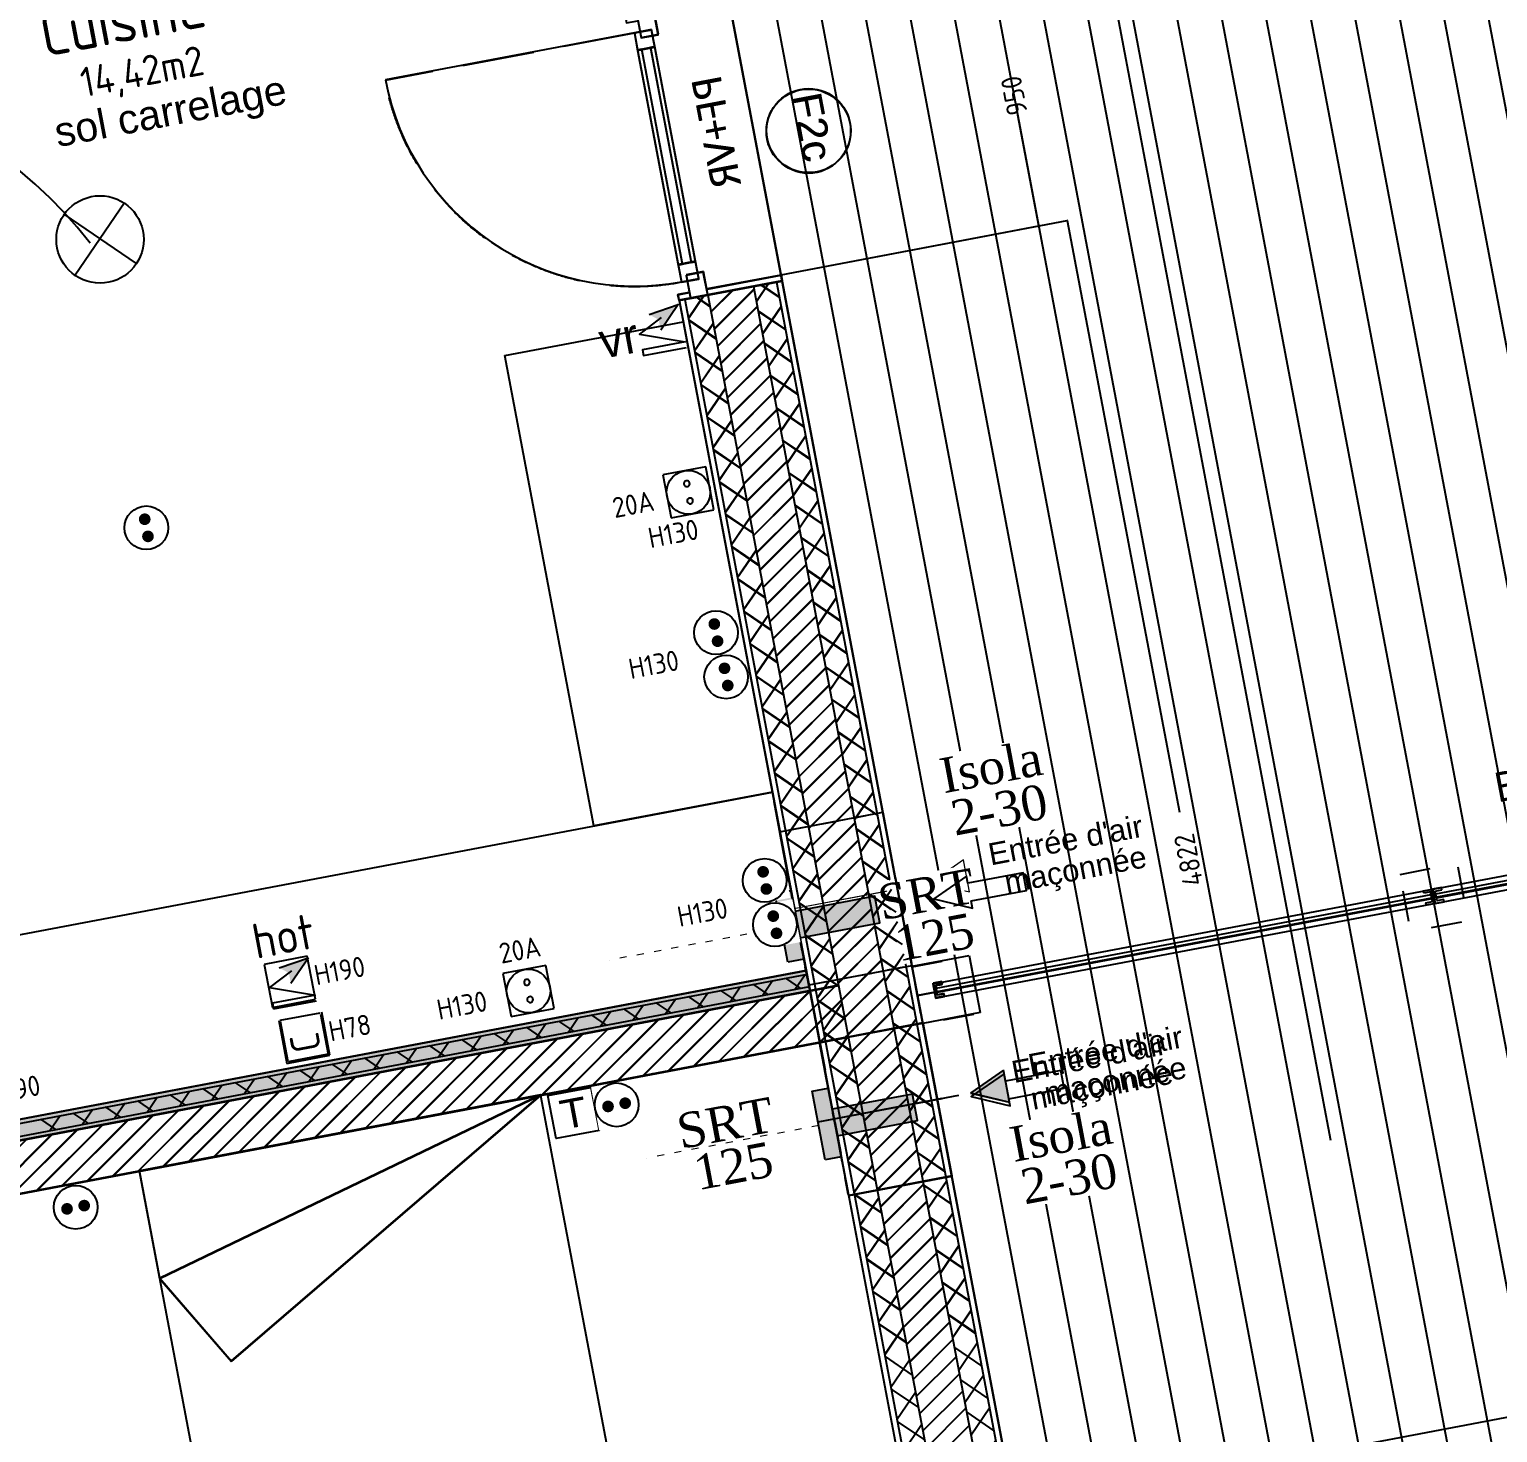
# Model space of a CAD drawing. Header units: centimetres. Extents: x 209280 to 319866, y -365283 to -277503.
# Drawn here: x 250196 to 255235, y -330531 to -325713 of the extents above; entities that cross this region are included whole.
import ezdxf

# ---------------------------------------------------------------- set-up
doc = ezdxf.new("R2010")
doc.units = ezdxf.units.CM
for name, pattern in [('ACAD_ISO03W100', [30, 12, -18]), ('prelem_vmc', [0.222222, 0.111111, -0.111111]), ('prlm_eu-4', [1.574803, 0.984252, -0.19685, 0.19685, -0.19685]), ('Style de ligne -1', [0.41664, 0.20828, -0.20836]), ('Style de ligne -2', [0.694425, 0.48607, -0.208355])]:
    doc.linetypes.add(name, pattern=pattern)
doc.layers.get('0').update_dxf_attribs({"color": 252})
for name, color, linetype, lineweight in [('0-PROJET-BOIS', 7, 'Continuous', 5), ('0-PROJET-CLOISONS', 7, 'Continuous', 5), ('0-PROJET-DESSINS CRÉES', 7, 'Continuous', 9), ("0-PROJET-ENTREE D'AIR", 7, 'Continuous', 18), ('0-PROJET-MENUISERIES EXT', 7, 'Continuous', 5), ('0-PROJET-MUR BETON', 7, 'Continuous', 35), ('0-PROJET-TEXTE', 7, 'Continuous', 5), ('Aucune', 7, 'Continuous', 5), ('prlm-ELEC-CFA', 1, 'Continuous', 25), ('prlm-ELEC-CFO', 1, 'Continuous', 25)]:
    doc.layers.add(name, color=color, linetype=linetype, lineweight=lineweight)
for name, color, linetype in [('3-BAT C-Niveau 1', 252, 'Continuous'), ('prlm-MOD-PB', 123, 'Continuous'), ('prlm-VMC', 93, 'Continuous')]:
    doc.layers.add(name, color=color, linetype=linetype)
doc.layers.add('prlm-ZEROPLOT', color=254, linetype='Continuous', plot=False)
doc.styles.add('Helvetica', font='arial.ttf')
doc.styles.add('Lucida Grande', font='')
doc.styles.add('prlm-elec-cfo', font='comic.ttf', dxfattribs={"height": 12})
doc.styles.add('prlm-vmc', font='pala.ttf', dxfattribs={"height": 14})
doc.styles.get("Standard").update_dxf_attribs({"font": 'isocp.shx', "height": 100})
doc.styles.get('Lucida Grande').set_extended_font_data('Lucida Grande')
pattern_1 = [(325.723595, (88960.93, 134700.79), (45.054865, 66.106423), []), (55.723595, (88960.93, 134700.79), (66.106423, -45.054865), [])]
pattern_2 = [(45, (89146.82, 134700.79), (-31.2347524, 39.0434405), [])]

# ---------------------------------------------------------------- blocks, each defined once
blk = doc.blocks.new('Groupe-36-1')
at = {"linetype": 'Continuous'}
for p, q in [((16524.83, -45592.96), (16803.7, -47065.5)), ((16539.57, -45590.17), (16818.43, -47062.71)), ((16495.35, -45598.54), (16774.22, -47071.08)), ((16510.09, -45595.75), (16788.96, -47068.29)), ((16480.62, -45601.33), (16759.48, -47073.87)), ((16451.14, -45606.92), (16730.01, -47079.45)), ((16465.88, -45604.13), (16744.74, -47076.66)), ((16421.66, -45612.5), (16700.53, -47085.03)), ((16436.4, -45609.71), (16715.27, -47082.24)), ((16392.19, -45618.08), (16671.05, -47090.62)), ((16406.93, -45615.29), (16685.79, -47087.83)), ((16362.71, -45623.66), (16641.58, -47096.2)), ((16377.45, -45620.87), (16656.32, -47093.41)), ((16333.24, -45629.25), (16612.1, -47101.78)), ((16347.97, -45626.45), (16626.84, -47098.99)), ((16318.5, -45632.04), (16597.36, -47104.57)), ((16303.76, -45634.83), (16582.63, -47107.36))]:
    blk.add_line(p, q, dxfattribs=at)
blk = doc.blocks.new('PORTE FENETRE TYPE 3bis')
at = {"linetype": 'Style de ligne -2', "ltscale": 50.8}
blk.add_line((4, 16), (4, 103), dxfattribs=at)
at = {"linetype": 'Continuous', "lineweight": 25, "flags": 128}
for points in [[(-2, 18), (0, 18), (0, 14)], [(97, 18), (95, 18), (95, 14)], [(0, 7.7), (0, -18), (-2, -18)], [(95, 7.7), (95, -18), (97, -18)]]:
    blk.add_lwpolyline(points, dxfattribs=at)
at = {"linetype": 'Continuous', "flags": 128}
for points in [[(4, 16), (10, 16), (10, 10), (4, 10)], [(10, 16), (85, 16), (85, 14.5), (10, 14.5)], [(85, 16), (91, 16), (91, 10), (85, 10)], [(-2, 14), (6, 14), (6, 8), (-2, 8)], [(10, 11.5), (85, 11.5), (85, 10), (10, 10)], [(89, 14), (97, 14), (97, 8), (89, 8)]]:
    blk.add_lwpolyline(points, close=True, dxfattribs=at)
at = {"linetype": 'Style de ligne -2', "ltscale": 50.8}
blk.add_arc((4, 16), 87, 360, 90, dxfattribs=at)
at = {"insert": (23.21, -0.18), "char_height": 10.161, "attachment_point": 1, "line_spacing_factor": 0.978845, "style": 'Lucida Grande'}
blk.add_mtext('PF+VR ', dxfattribs=at)
blk = doc.blocks.new('Groupe-269-1')
at = {"linetype": 'Continuous', "flags": 128}
for points in [[(16433.64, -46369.02), (16921.26, -46276.67), (16922.19, -46281.59), (16434.57, -46373.93)], [(16606.17, -46338.13), (16765.57, -46307.94), (16765.85, -46309.41), (16606.45, -46339.6)], [(16434.75, -46370.59), (16604.6, -46338.42), (16604.88, -46339.9), (16435.03, -46372.07)], [(16602.17, -46337.92), (16602.02, -46337.13), (16605.06, -46336.56), (16605.99, -46341.47), (16602.95, -46342.05), (16602.8, -46341.26), (16605.06, -46340.83), (16604.43, -46337.49)], [(16608.26, -46336.77), (16608.11, -46335.98), (16605.06, -46336.56), (16605.99, -46341.47), (16609.04, -46340.89), (16608.89, -46340.11), (16606.63, -46340.53), (16606, -46337.19)], [(16436.83, -46369.23), (16436.68, -46368.44), (16433.64, -46369.02), (16434.57, -46373.93), (16437.61, -46373.36), (16437.46, -46372.57), (16435.2, -46373), (16434.57, -46369.66)]]:
    blk.add_lwpolyline(points, close=True, dxfattribs=at)
at = {"linetype": 'Style de ligne -1', "ltscale": 50.8, "flags": 128}
for points in [[(16593.92, -46331.47), (16613.57, -46327.75), (16617.29, -46347.4), (16597.64, -46351.12)], [(16426.43, -46363.19), (16446.08, -46359.47), (16449.8, -46379.12), (16430.15, -46382.84)]]:
    blk.add_lwpolyline(points, close=True, dxfattribs=at)
at = {"insert": (16676.74, -46287.11), "char_height": 10.1607, "attachment_point": 2, "rotation": 10.7236, "line_spacing_factor": 0.978845, "style": 'Lucida Grande'}
blk.add_mtext('Brise Vue ht 1,60 \\Psur plots béton', dxfattribs=at)
blk = doc.blocks.new('Groupe-286-1')
at = {"linetype": 'Continuous'}
blk.add_circle((16390.92, -46076.32), 14.45, dxfattribs=at)
at = {"insert": (16395.03, -46062.5), "char_height": 10.087, "attachment_point": 1, "rotation": 280.7236, "line_spacing_factor": 0.834288, "style": 'Helvetica'}
blk.add_mtext('F2c', dxfattribs=at)
blk = doc.blocks.new('MTC 125-H3')
at = {"linetype": 'prlm_eu-4', "lineweight": 18, "ltscale": 50.8}
for q in [(0, 25.57), (0, 19.68)]:
    blk.add_line((0, -23.6), q, dxfattribs=at)
at = {"linetype": 'Continuous', "lineweight": 18, "flags": 128}
blk.add_lwpolyline([(3.09, 42.18), (-3.09, 42.18), (-5.59, 42.18), (0, 29.68), (5.59, 42.18)], close=True, dxfattribs=at)
at = {"linetype": 'Continuous', "flags": 128}
blk.add_lwpolyline([(-26.8, 18.02), (26.8, 18.02), (26.8, -18), (-26.8, -18)], close=True, dxfattribs=at)
at = {"linetype": 'prelem_vmc', "ltscale": 50.8, "flags": 128}
blk.add_lwpolyline([(-26.8, 18.02), (26.8, 18.02), (26.8, -18), (-26.8, -18)], close=True, dxfattribs=at)
at = {"insert": (-9.53, 77.85), "char_height": 7.5654, "attachment_point": 2, "rotation": 90, "line_spacing_factor": 0.834288, "style": 'Helvetica'}
blk.add_mtext("Entrée d'air\\P maçonnée", dxfattribs=at)
blk = doc.blocks.new('xi.EA-Ma')
at = {"layer": 'prlm-MOD-PB'}
blk.add_hatch(color=0, dxfattribs=at).paths.add_polyline_path([(-4.65, 0), (-4.65, -28), (4.65, -28), (4.65, 0)])
at = {"layer": 'prlm-VMC', "linetype": 'ByBlock'}
blk.add_hatch(color=0, dxfattribs=at).paths.add_polyline_path([(-12, 5.6), (12, 5.6), (12, 0), (-12, 0)])
at = {"layer": 'prlm-MOD-PB', "color": 0, "linetype": 'ByBlock', "lineweight": -2, "flags": 128}
blk.add_lwpolyline([(-4.65, 0), (-4.65, -28), (4.65, -28), (4.65, 0)], close=True, dxfattribs=at)
at = {"layer": 'prlm-VMC', "color": 0, "linetype": 'ByBlock', "flags": 128}
for points in [[(-12, 5.6), (12, 5.6), (12, 0), (-12, 0)], [(-3.09, -60.19), (-3.09, -79.51), (3.09, -79.51), (3.09, -60.19), (5.59, -60.19), (0, -47.69), (-5.59, -60.19)]]:
    blk.add_lwpolyline(points, close=True, dxfattribs=at)
at = {"layer": 'prlm-ZEROPLOT', "color": 250, "linetype": 'ACAD_ISO03W100', "lineweight": 0, "ltscale": 0.2}
blk.add_lwpolyline([(0, 5.6), (0, 65.6)], dxfattribs=at)
blk = doc.blocks.new('xi.TEL')
at = {"layer": 'prlm-ELEC-CFA', "color": 0, "linetype": 'ByBlock', "lineweight": -2, "flags": 128}
blk.add_lwpolyline([(-7.5, 7.5), (7.5, 7.5), (7.5, -7.5), (-7.5, -7.5)], close=True, dxfattribs=at)
at = {"layer": 'prlm-ELEC-CFA', "color": 0, "linetype": 'ByBlock', "insert": (0, 0), "char_height": 10, "width": 11.36, "attachment_point": 5}
blk.add_mtext('{\\fVerdana|b0|i0|c0|p34;T}', dxfattribs=at)
blk = doc.blocks.new('xi.PC')
at = {"color": 0, "lineweight": 5}
blk.add_wipeout([(-7.5, -7.5), (7.5, -7.5), (7.5, 7.5), (-7.5, 7.5)], dxfattribs=at).dxf.layer = 'prlm-ELEC-CFO'
at = {"layer": 'prlm-ELEC-CFO', "color": 0, "linetype": 'ByBlock', "lineweight": 5, "const_width": 2}
for points in [[(-4, 0, 1), (-2, 0, 1)], [(2, 0, 1), (4, 0, 1)]]:
    blk.add_lwpolyline(points, format="xyb", close=True, dxfattribs=at)
at = {"layer": 'prlm-ELEC-CFO', "color": 0, "linetype": 'ByBlock', "lineweight": -2}
blk.add_circle((0, 0), 7.5, dxfattribs=at)
blk = doc.blocks.new('xi.VR')
at = {"layer": 'prlm-ELEC-CFO', "lineweight": 5}
blk.add_hatch(color=0, dxfattribs=at).paths.add_polyline_path([(-3, 6), (-0.1, 3.7), (0, 0), (7.5, 7.5)])
at = {"layer": 'prlm-ELEC-CFO', "color": 0}
for points in [[(-3, 6), (7.5, 7.5), (0, 0)], [(0.95, 4.23), (-7.5, 0), (7.5, -5.5), (-7.5, -5.5), (-7.5, -7.5), (7.5, -7.5)]]:
    blk.add_lwpolyline(points, dxfattribs=at)
blk = doc.blocks.new('Groupe-156-1')
at = {"linetype": 'Continuous'}
for p, q in [((16298.88, -46407.37), (16161.32, -46433.42)), ((16298.88, -46407.37), (16168.29, -46470.28)), ((16298.88, -46407.37), (16192.78, -46498.71)), ((16168.29, -46470.28), (16161.32, -46433.35)), ((16168.29, -46470.28), (16192.83, -46498.76))]:
    blk.add_line(p, q, dxfattribs=at)
at = {"linetype": 'Continuous', "flags": 128}
blk.add_lwpolyline([(16334.23, -46594.05), (16196.68, -46620.1), (16161.32, -46433.42), (16298.88, -46407.37)], close=True, dxfattribs=at)
blk = doc.blocks.new('xi.PCHT')
at = {"color": 0, "lineweight": 5}
blk.add_wipeout([(-7.5, -7.5), (7.5, -7.5), (7.5, 7.5), (-7.5, 7.5)], dxfattribs=at).dxf.layer = 'prlm-ELEC-CFO'
at = {"layer": 'prlm-ELEC-CFO', "color": 0, "linetype": 'ByBlock', "lineweight": 5, "const_width": 2}
for points in [[(-4, 0, 1), (-2, 0, 1)], [(2, 0, 1), (4, 0, 1)]]:
    blk.add_lwpolyline(points, format="xyb", close=True, dxfattribs=at)
at = {"layer": 'prlm-ELEC-CFO', "color": 0, "linetype": 'ByBlock', "lineweight": -2}
blk.add_circle((0, 0), 7.5, dxfattribs=at)

msp = doc.modelspace()

# ---------------------------------------------------------------- hatches: boundary and pattern name
at = {"layer": '3-BAT C-Niveau 1', "linetype": 'Continuous'}
h = msp.add_hatch(dxfattribs=at)
h.set_pattern_fill('02_ISOLANT', color=256, scale=10, angle=-79.276405, style=0, pattern_type=2)
h.set_pattern_definition(pattern_1)
h.paths.add_polyline_path([(252759.731, -326580.638), (252681.128, -326595.524), (253570.896, -331293.879), (253649.499, -331278.994)])
h = msp.add_hatch(dxfattribs=at)
h.set_pattern_fill('02_ISOLANT', color=256, scale=10, angle=-79.276405, style=0, pattern_type=2)
h.set_pattern_definition(pattern_1)
h.paths.add_polyline_path([(252523.922, -326625.295), (252445.319, -326640.181), (253335.087, -331338.536), (253413.69, -331323.651)])
h = msp.add_hatch(dxfattribs=at)
h.set_pattern_fill('MURS MACONNERIE-2', color=256, scale=10, style=0, pattern_type=2)
h.set_pattern_definition(pattern_2)
h.paths.add_polyline_path([(252681.128, -326595.524), (252523.922, -326625.295), (253413.69, -331323.651), (253570.896, -331293.879)])
h = msp.add_hatch(dxfattribs=at)
h.set_pattern_fill('MURS MACONNERIE-2', color=256, scale=10, style=0, pattern_type=2)
h.set_pattern_definition(pattern_2)
h.paths.add_polyline_path([(246242.251, -330270.581), (246275.744, -330447.438), (253008.28, -329172.44), (252974.787, -328995.584)])
at = {"layer": 'prlm-ELEC-CFO', "lineweight": 25}
msp.add_hatch(color=256, dxfattribs=at).paths.add_polyline_path([(251053.2, -328934.693), (251085.95, -328951.913), (251093.84, -328988.063), (251153.575, -328900.417)])

# ---------------------------------------------------------------- linework, layer by layer
at = {"lineweight": 25}
for p, q in [((253758.285, -326369.258), (253758.294, -326369.307)), ((253660.178, -326387.837), (253660.169, -326387.788)), ((253100.302, -328268.306), (253100.253, -328268.316)), ((253102.876, -328281.894), (253102.925, -328281.884)), ((252746.589, -328335.292), (252746.638, -328335.283)), ((252749.163, -328348.879), (252749.113, -328348.889)), ((252336.001, -329297.835), (252336.01, -329297.884)), ((253318.323, -329419.546), (253318.274, -329419.556)), ((252964.61, -329486.532), (252964.659, -329486.523)), ((252980.616, -329571.051), (252980.567, -329571.06))]:
    msp.add_line(p, q, dxfattribs=at)
for centre in [(253758.285, -326369.258), (253660.178, -326387.837), (253100.302, -328268.306), (253102.876, -328281.894), (252746.589, -328335.292), (252749.163, -328348.879), (252336.001, -329297.835), (253318.323, -329419.546), (252964.61, -329486.532), (252980.616, -329571.051)]:
    msp.add_circle(centre, 0.025, dxfattribs=at)
at = {"layer": '0-PROJET-CLOISONS', "lineweight": 25}
for p, q in [((252600.708, -329051.275), (252635.752, -328999.856)), ((252732.062, -329026.399), (252680.643, -328991.355)), ((252711.869, -329030.223), (252746.914, -328978.805)), ((252843.223, -329005.348), (252791.805, -328970.303)), ((252823.031, -329009.172), (252858.075, -328957.753)), ((252398.578, -329089.554), (252347.159, -329054.51)), ((252378.385, -329093.378), (252413.43, -329041.959)), ((252509.739, -329068.502), (252458.321, -329033.458)), ((252489.547, -329072.327), (252524.591, -329020.908)), ((252620.901, -329047.451), (252569.482, -329012.406)), ((252044.902, -329156.533), (252079.946, -329105.114)), ((252176.256, -329131.657), (252124.837, -329096.613)), ((252156.063, -329135.481), (252191.107, -329084.062)), ((252287.417, -329110.606), (252235.998, -329075.561)), ((252267.224, -329114.43), (252302.269, -329063.011)), ((251822.579, -329198.636), (251857.623, -329147.217)), ((251953.933, -329173.76), (251902.514, -329138.716)), ((251933.74, -329177.584), (251968.785, -329126.166)), ((252065.094, -329152.709), (252013.676, -329117.664)), ((251620.449, -329236.915), (251569.03, -329201.871)), ((251600.256, -329240.739), (251635.301, -329189.32)), ((251731.61, -329215.863), (251680.192, -329180.819)), ((251711.418, -329219.688), (251746.462, -329168.269)), ((251842.772, -329194.812), (251791.353, -329159.767)), ((251266.773, -329303.894), (251301.817, -329252.475)), ((251398.127, -329279.018), (251346.708, -329243.974)), ((251377.934, -329282.842), (251412.978, -329231.423)), ((251509.288, -329257.967), (251457.869, -329222.922)), ((251489.095, -329261.791), (251524.14, -329210.372)), ((251044.45, -329345.997), (251079.494, -329294.578)), ((251175.804, -329321.121), (251124.385, -329286.077)), ((251155.611, -329324.945), (251190.656, -329273.527)), ((251286.965, -329300.07), (251235.547, -329265.025)), ((250842.32, -329384.276), (250790.901, -329349.232)), ((250822.127, -329388.1), (250857.172, -329336.681)), ((250953.481, -329363.224), (250902.063, -329328.18)), ((250933.289, -329367.049), (250968.333, -329315.63)), ((251064.643, -329342.173), (251013.224, -329307.128)), ((250488.644, -329451.255), (250523.688, -329399.836)), ((250619.998, -329426.379), (250568.579, -329391.335)), ((250599.805, -329430.203), (250634.849, -329378.784)), ((250731.159, -329405.328), (250679.74, -329370.283)), ((250710.966, -329409.152), (250746.011, -329357.733)), ((250286.514, -329489.534), (250235.095, -329454.489)), ((250266.321, -329493.358), (250301.365, -329441.939)), ((250397.675, -329468.482), (250346.256, -329433.438)), ((250377.482, -329472.306), (250412.527, -329420.888)), ((250508.836, -329447.431), (250457.418, -329412.386))]:
    msp.add_line(p, q, dxfattribs=at)
at = {"layer": '0-PROJET-DESSINS CRÉES', "lineweight": 25}
for p, q in [((252523.384, -326603.121), (252775.896, -326555.301)), ((252775.896, -326555.301), (252779.617, -326574.952)), ((252422.183, -326622.287), (252461.484, -326614.844)), ((252425.904, -326641.937), (252422.183, -326622.287)), ((252440.098, -326716.887), (252745.907, -328331.691)), ((248988.928, -329043.182), (252745.907, -328331.691)), ((252745.907, -328331.691), (252133.787, -328447.613)), ((252745.907, -328331.691), (252861.83, -328943.811)), ((253327.996, -328981.683), (253297.538, -328987.451)), ((253297.538, -328987.451), (253306.841, -329036.578)), ((253306.841, -329036.578), (253297.538, -328987.451)), ((253306.887, -328993.823), (253329.485, -328989.543)), ((253313.213, -329027.229), (253306.887, -328993.823)), ((253311.445, -329017.895), (253308.654, -329003.157)), ((253329.485, -328989.543), (253327.996, -328981.683)), ((253306.841, -329036.578), (253337.3, -329030.81)), ((253335.811, -329022.949), (253313.213, -329027.229)), ((253337.3, -329030.81), (253335.811, -329022.949)), ((253459.171, -329088.427), (253262.663, -329125.641))]:
    msp.add_line(p, q, dxfattribs=at)
at = {"layer": "0-PROJET-ENTREE D'AIR", "lineweight": 25}
for p, q in [((252908.348, -329189.445), (253262.292, -329122.416)), ((252908.348, -329189.445), (253262.292, -329122.416)), ((253262.292, -329122.416), (253362.026, -329649.055)), ((253262.292, -329122.416), (253362.026, -329649.055)), ((253008.082, -329716.084), (252908.348, -329189.445)), ((253008.082, -329716.084), (252908.348, -329189.445)), ((253539.099, -329285.898), (253426.657, -329364.052)), ((253543.751, -329310.462), (253539.099, -329285.898)), ((253555.237, -329371.116), (253543.751, -329310.462)), ((252903.196, -329463.184), (253386.272, -329371.7)), ((252903.196, -329463.184), (253328.403, -329382.659)), ((253362.026, -329649.055), (253008.082, -329716.084)), ((253362.026, -329649.055), (253008.082, -329716.084))]:
    msp.add_line(p, q, dxfattribs=at)
at = {"layer": '0-PROJET-MENUISERIES EXT', "lineweight": 25}
for p, q in [((252280.995, -325661.784), (252295.881, -325740.387)), ((252354.833, -325729.222), (252339.947, -325650.619)), ((252272.509, -325724.457), (251417.702, -325886.339)), ((252331.461, -325713.293), (252272.509, -325724.457)), ((252272.509, -325724.457), (252283.673, -325783.409)), ((252295.881, -325740.387), (252354.833, -325729.222)), ((252342.625, -325772.245), (252331.461, -325713.293)), ((252283.673, -325783.409), (252342.625, -325772.245)), ((252342.625, -325772.245), (252327.887, -325775.036)), ((252327.887, -325775.036), (252467.44, -326511.938)), ((252482.179, -326509.147), (252342.625, -325772.245)), ((252298.411, -325780.618), (252283.673, -325783.409)), ((252283.673, -325783.409), (252423.226, -326520.312)), ((252437.964, -326517.521), (252298.411, -325780.618)), ((252482.179, -326509.147), (252423.226, -326520.312)), ((252423.226, -326520.312), (252437.964, -326517.521)), ((252423.226, -326520.312), (252434.391, -326579.264)), ((252467.44, -326511.938), (252482.179, -326509.147)), ((252493.343, -326568.1), (252482.179, -326509.147)), ((252434.391, -326579.264), (252493.343, -326568.1)), ((252509.272, -326544.727), (252450.32, -326555.892)), ((252450.32, -326555.892), (252465.206, -326634.495)), ((252524.158, -326623.33), (252509.272, -326544.727)), ((252465.206, -326634.495), (252524.158, -326623.33))]:
    msp.add_line(p, q, dxfattribs=at)
msp.add_arc((252272.509, -325724.457), 870, 190.723601, 280.723601, dxfattribs=at)
at = {"layer": '0-PROJET-MUR BETON', "lineweight": 25}
for p, q in [((252425.904, -326641.937), (252779.617, -326574.952)), ((252691.232, -326645.669), (252733.474, -326583.69)), ((252457.977, -326703.812), (252511.151, -326625.793)), ((252484.362, -326630.867), (252531.694, -326663.126)), ((252535.295, -326682.138), (252610.443, -326606.99)), ((252546.485, -326741.226), (252683.4, -326604.311)), ((252706.684, -326588.764), (252770.057, -326631.955)), ((252425.904, -326641.937), (252751.864, -328363.145)), ((252557.675, -326800.314), (252694.59, -326663.399)), ((252697.62, -326679.399), (252791.109, -326743.117)), ((252712.284, -326756.83), (252776.001, -326663.342)), ((252459.257, -326710.57), (252552.746, -326774.288)), ((252479.029, -326814.974), (252542.746, -326721.485)), ((252568.865, -326859.402), (252705.78, -326722.487)), ((252580.055, -326918.491), (252716.97, -326781.575)), ((252733.335, -326867.992), (252797.053, -326774.503)), ((252480.309, -326821.732), (252573.797, -326885.449)), ((252500.081, -326926.135), (252563.798, -326832.646)), ((252718.672, -326790.561), (252812.16, -326854.278)), ((252591.245, -326977.579), (252728.16, -326840.664)), ((252754.387, -326979.153), (252818.104, -326885.664)), ((252501.36, -326932.893), (252594.849, -326996.61)), ((252602.435, -327036.667), (252739.35, -326899.752)), ((252739.723, -326901.722), (252833.212, -326965.439)), ((252521.132, -327037.296), (252584.849, -326943.808)), ((252613.625, -327095.755), (252750.54, -326958.84)), ((252624.815, -327154.843), (252761.73, -327017.928)), ((252760.775, -327012.883), (252854.263, -327076.6)), ((252775.438, -327090.314), (252839.156, -326996.826)), ((252522.412, -327044.054), (252615.901, -327107.771)), ((252542.184, -327148.457), (252605.901, -327054.969)), ((252636.005, -327213.931), (252772.92, -327077.016)), ((252647.195, -327273.02), (252784.11, -327136.104)), ((252781.826, -327124.045), (252875.315, -327187.762)), ((252796.49, -327201.475), (252860.207, -327107.987)), ((252543.464, -327155.216), (252636.952, -327218.933)), ((252563.235, -327259.619), (252626.953, -327166.13)), ((252658.385, -327332.108), (252795.3, -327195.193)), ((252802.878, -327235.206), (252896.366, -327298.923)), ((252817.542, -327312.637), (252881.259, -327219.148)), ((252564.515, -327266.377), (252658.004, -327330.094)), ((252584.287, -327370.78), (252648.004, -327277.291)), ((252669.575, -327391.196), (252806.49, -327254.281)), ((252680.765, -327450.284), (252817.68, -327313.369)), ((252838.593, -327423.798), (252902.31, -327330.309)), ((252585.567, -327377.538), (252679.055, -327441.255)), ((252605.338, -327481.941), (252669.056, -327388.453)), ((252691.955, -327509.372), (252828.87, -327372.457)), ((252823.929, -327346.367), (252917.418, -327410.084)), ((252703.145, -327568.46), (252840.06, -327431.545)), ((252859.645, -327534.959), (252923.362, -327441.471)), ((252606.618, -327488.699), (252700.107, -327552.417)), ((252714.335, -327627.549), (252851.25, -327490.633)), ((252844.981, -327457.528), (252938.47, -327521.246)), ((252626.39, -327593.103), (252690.107, -327499.614)), ((252725.525, -327686.637), (252862.44, -327549.722)), ((252866.033, -327568.69), (252959.521, -327632.407)), ((252880.696, -327646.121), (252944.414, -327552.632)), ((252627.67, -327599.861), (252721.158, -327663.578)), ((252647.442, -327704.264), (252711.159, -327610.775)), ((252736.715, -327745.725), (252873.63, -327608.81)), ((252747.905, -327804.813), (252884.82, -327667.898)), ((252887.084, -327679.851), (252980.573, -327743.568)), ((252901.748, -327757.282), (252965.465, -327663.793)), ((252648.721, -327711.022), (252742.21, -327774.739)), ((252668.493, -327815.425), (252732.21, -327721.937)), ((252759.095, -327863.901), (252896.011, -327726.986)), ((252770.285, -327922.989), (252907.201, -327786.074)), ((252908.136, -327791.012), (253001.624, -327854.729)), ((252922.799, -327868.443), (252986.517, -327774.955)), ((252669.773, -327822.183), (252763.262, -327885.9)), ((252689.545, -327926.586), (252753.262, -327833.098)), ((252781.476, -327982.078), (252918.391, -327845.162)), ((252943.851, -327979.604), (253007.568, -327886.116)), ((252690.825, -327933.345), (252784.313, -327997.062)), ((252710.596, -328037.748), (252774.314, -327944.259)), ((252792.666, -328041.166), (252929.581, -327904.251)), ((252929.187, -327902.174), (253022.676, -327965.891)), ((252803.856, -328100.254), (252940.771, -327963.339)), ((252711.876, -328044.506), (252805.365, -328108.223)), ((252815.046, -328159.342), (252951.961, -328022.427)), ((252950.239, -328013.335), (253043.727, -328077.052)), ((252964.903, -328090.766), (253028.62, -327997.277)), ((252731.648, -328148.909), (252795.365, -328055.42)), ((252826.236, -328218.43), (252963.151, -328081.515)), ((252837.426, -328277.518), (252974.341, -328140.603)), ((252971.29, -328124.496), (253064.779, -328188.213)), ((252985.954, -328201.927), (253049.671, -328108.438)), ((252732.928, -328155.667), (252826.416, -328219.384)), ((252752.699, -328260.07), (252816.417, -328166.582)), ((252848.616, -328336.606), (252985.531, -328199.691)), ((252992.342, -328235.657), (253085.831, -328299.375)), ((253007.006, -328313.088), (253070.723, -328219.6)), ((252753.979, -328266.828), (252847.468, -328330.546)), ((252773.751, -328371.232), (252837.468, -328277.743)), ((252859.806, -328395.695), (252996.721, -328258.78)), ((252870.996, -328454.783), (253007.911, -328317.868)), ((253013.394, -328346.819), (253106.882, -328410.536)), ((253028.057, -328424.25), (253091.775, -328330.761)), ((252770.471, -328461.399), (252751.867, -328363.159)), ((252775.031, -328377.99), (252868.519, -328441.707)), ((252794.803, -328482.393), (252858.52, -328388.904)), ((252882.186, -328513.871), (253019.101, -328376.956)), ((252893.376, -328572.959), (253030.291, -328436.044)), ((253049.109, -328535.411), (253112.826, -328441.922)), ((252770.474, -328461.412), (252770.458, -328461.331)), ((252803.951, -328638.187), (252770.463, -328461.353)), ((252803.955, -328638.209), (252770.463, -328461.354)), ((252803.956, -328638.21), (252773.14, -328475.493)), ((252796.082, -328489.151), (252889.571, -328552.868)), ((252815.854, -328593.554), (252879.571, -328500.066)), ((252904.566, -328632.047), (253041.481, -328495.132)), ((253034.445, -328457.98), (253127.934, -328521.697)), ((252817.134, -328600.312), (252910.623, -328664.029)), ((252915.756, -328691.135), (253052.671, -328554.22)), ((252836.906, -328704.715), (252900.623, -328611.227)), ((252926.946, -328750.224), (253063.861, -328613.309)), ((252806.633, -328652.349), (252926.763, -329286.686)), ((252938.136, -328809.312), (253075.051, -328672.397)), ((252838.186, -328711.474), (252931.674, -328775.191)), ((252857.957, -328815.877), (252921.675, -328722.388)), ((252949.326, -328868.4), (253086.241, -328731.485)), ((252859.237, -328822.635), (252952.726, -328886.352)), ((252879.009, -328927.038), (252942.726, -328833.549)), ((252880.289, -328933.796), (252973.777, -328997.513)), ((252900.06, -329038.199), (252963.778, -328944.711)), ((252736.245, -329222.038), (252962.243, -328996.039)), ((252994.086, -329104.753), (253131.001, -328967.838)), ((253154.367, -329091.217), (253218.084, -328997.729)), ((252476.155, -329271.293), (252702.153, -329045.294)), ((252562.852, -329254.875), (252788.85, -329028.876)), ((252649.548, -329238.456), (252875.547, -329012.457)), ((252822.942, -329205.619), (252984.563, -329043.998)), ((252901.34, -329044.957), (252994.829, -329108.675)), ((253005.276, -329163.841), (253142.191, -329026.926)), ((253139.703, -329013.786), (253233.192, -329077.504)), ((252389.458, -329287.712), (252615.457, -329061.713)), ((252909.638, -329189.201), (252995.753, -329103.086)), ((252921.112, -329149.361), (252984.829, -329055.872)), ((253016.466, -329222.929), (253153.381, -329086.014)), ((253027.656, -329282.017), (253164.571, -329145.102)), ((253160.755, -329124.948), (253254.243, -329188.665)), ((253175.418, -329202.379), (253239.136, -329108.89)), ((251695.885, -329419.06), (251921.883, -329193.061)), ((251782.581, -329402.641), (252008.58, -329176.642)), ((251869.278, -329386.223), (252095.277, -329160.224)), ((252922.392, -329156.119), (253015.88, -329219.836)), ((252942.164, -329260.522), (253005.881, -329167.033)), ((252996.335, -329172.782), (253006.943, -329162.174)), ((253038.846, -329341.105), (253175.761, -329204.19)), ((251435.795, -329468.315), (251661.793, -329242.316)), ((251522.491, -329451.897), (251748.49, -329225.898)), ((251609.188, -329435.478), (251835.187, -329209.479)), ((253181.806, -329236.109), (253275.295, -329299.826)), ((253196.47, -329313.54), (253260.187, -329220.051)), ((251175.705, -329517.571), (251401.703, -329291.572)), ((251262.401, -329501.152), (251488.4, -329275.153)), ((251349.098, -329484.734), (251575.097, -329258.735)), ((252960.256, -329463.543), (252926.765, -329286.696)), ((252943.443, -329267.28), (253036.932, -329330.997)), ((252963.215, -329371.683), (253026.932, -329278.195)), ((253050.036, -329400.193), (253186.951, -329263.278)), ((250828.918, -329583.245), (251054.917, -329357.246)), ((250915.615, -329566.826), (251141.613, -329340.827)), ((251002.311, -329550.408), (251228.31, -329324.409)), ((251089.008, -329533.989), (251315.007, -329307.99)), ((253061.226, -329459.282), (253198.141, -329322.366)), ((253202.858, -329347.27), (253296.346, -329410.987)), ((253217.521, -329424.701), (253281.239, -329331.213)), ((250568.828, -329632.5), (250794.827, -329406.501)), ((250655.525, -329616.082), (250881.523, -329390.083)), ((250742.221, -329599.663), (250968.22, -329373.664)), ((252964.495, -329378.441), (253057.984, -329442.158)), ((252984.267, -329482.844), (253047.984, -329389.356)), ((253072.416, -329518.37), (253209.331, -329381.455)), ((250482.131, -329648.919), (250708.13, -329422.92)), ((253083.606, -329577.458), (253220.522, -329440.543)), ((253238.573, -329535.862), (253302.29, -329442.374)), ((252960.258, -329463.552), (252980.609, -329571.016)), ((252985.547, -329489.603), (253079.035, -329553.32)), ((253005.318, -329594.006), (253069.036, -329500.517)), ((253094.796, -329636.546), (253231.712, -329499.631)), ((253223.909, -329458.432), (253317.398, -329522.149)), ((253105.987, -329695.634), (253242.902, -329558.719)), ((253259.625, -329647.024), (253323.342, -329553.535)), ((253006.598, -329600.764), (253100.087, -329664.481)), ((253244.961, -329569.593), (253338.449, -329633.31)), ((253026.37, -329705.167), (253090.087, -329611.678)), ((253117.177, -329754.722), (253254.092, -329617.807)), ((253128.367, -329813.811), (253265.282, -329676.895)), ((253266.012, -329680.754), (253359.501, -329744.471)), ((253280.676, -329758.185), (253344.393, -329664.696)), ((253027.65, -329711.925), (253121.138, -329775.642)), ((253047.421, -329816.328), (253111.139, -329722.84)), ((253139.557, -329872.899), (253276.472, -329735.984)), ((253150.747, -329931.987), (253287.662, -329795.072)), ((253287.064, -329791.915), (253380.553, -329855.633)), ((253301.728, -329869.346), (253365.445, -329775.858)), ((253048.701, -329823.086), (253142.19, -329886.804)), ((253068.473, -329927.49), (253132.19, -329834.001)), ((253161.937, -329991.075), (253298.852, -329854.16)), ((253308.116, -329903.077), (253401.604, -329966.794)), ((253322.779, -329980.508), (253386.497, -329887.019)), ((253069.753, -329934.248), (253163.241, -329997.965)), ((253089.525, -330038.651), (253153.242, -329945.162)), ((253173.127, -330050.163), (253310.042, -329913.248)), ((253184.317, -330109.251), (253321.232, -329972.336)), ((253343.831, -330091.669), (253407.548, -329998.18)), ((253090.804, -330045.409), (253184.293, -330109.126)), ((253110.576, -330149.812), (253174.293, -330056.324)), ((253195.507, -330168.34), (253332.422, -330031.424)), ((253329.167, -330014.238), (253422.656, -330077.955)), ((253206.697, -330227.428), (253343.612, -330090.513)), ((253364.882, -330202.83), (253428.6, -330109.342)), ((253111.856, -330156.57), (253205.345, -330220.287)), ((253217.887, -330286.516), (253354.802, -330149.601)), ((253350.219, -330125.399), (253443.707, -330189.116)), ((253131.628, -330260.973), (253195.345, -330167.485))]:
    msp.add_line(p, q, dxfattribs=at)
at = {"layer": '0-PROJET-TEXTE', "lineweight": 25}
for p, q in [((253483.42, -325454.476), (253555.513, -325835.16)), ((253660.169, -326387.788), (253588.076, -326007.104)), ((252775.896, -326555.301), (253758.285, -326369.258)), ((253758.294, -326369.307), (254143.023, -328400.84)), ((252775.896, -326555.301), (253660.178, -326387.837))]:
    msp.add_line(p, q, dxfattribs=at)
msp.add_circle((252870.379, -326060.437), 144.471, dxfattribs=at)
at = {"layer": '3-BAT C-Niveau 1', "linetype": 'Continuous', "lineweight": 25}
for p, q in [((252425.669, -326643.902), (252779.382, -326576.916)), ((252779.382, -326576.916), (253669.149, -331275.272)), ((252523.922, -326625.295), (253413.69, -331323.651)), ((252681.128, -326595.524), (253570.896, -331293.879)), ((252425.669, -326643.902), (252751.628, -328365.11)), ((252770.236, -328463.363), (252751.631, -328365.124)), ((252770.238, -328463.377), (252770.223, -328463.296)), ((252803.72, -328640.174), (252770.227, -328463.318)), ((252803.716, -328640.152), (252770.227, -328463.318)), ((252803.72, -328640.175), (252772.905, -328477.457)), ((252806.398, -328654.314), (252926.527, -329288.651)), ((246242.251, -330270.581), (252974.787, -328995.584)), ((246242.251, -330270.581), (252974.787, -328995.584)), ((246275.744, -330447.438), (253008.28, -329172.44)), ((246275.744, -330447.438), (253008.28, -329172.44)), ((252960.02, -329465.507), (252926.529, -329288.661)), ((252960.022, -329465.517), (252980.373, -329572.98)), ((252998.98, -329671.234), (253315.436, -331342.258))]:
    msp.add_line(p, q, dxfattribs=at)
at = {"layer": '3-BAT C-Niveau 1', "linetype": 'Continuous'}
for p, q in [((252759.731, -326580.638), (253649.499, -331278.994)), ((252779.382, -326576.916), (253669.149, -331275.272)), ((252681.128, -326595.524), (253570.896, -331293.879)), ((252425.669, -326643.902), (253315.436, -331342.258)), ((252445.319, -326640.181), (253335.087, -331338.536)), ((259088.471, -329754.495), (253578.749, -330797.918))]:
    msp.add_line(p, q, dxfattribs=at)
at = {"layer": '3-BAT C-Niveau 1', "linetype": 'Continuous', "flags": 128}
for points in [[(257360.861, -320631.972), (258753.542, -327985.93), (253243.82, -329029.352), (251851.139, -321675.395)], [(258753.542, -327985.93), (260149.526, -335357.326), (254639.805, -336400.749), (253243.82, -329029.352)]]:
    msp.add_lwpolyline(points, close=True, dxfattribs=at)
at = {"layer": 'Aucune', "lineweight": 25}
for p, q in [((251949.947, -329370.946), (250574.397, -329631.445)), ((251949.947, -329370.946), (250644.09, -330000.075)), ((251949.947, -329370.946), (250888.935, -330284.32)), ((250644.09, -330000.075), (250574.33, -329630.758)), ((250644.09, -330000.075), (250889.432, -330284.801))]:
    msp.add_line(p, q, dxfattribs=at)
at = {"layer": 'prlm-ELEC-CFO', "lineweight": 25}
for p, q in [((250353.619, -326555.753), (250522.574, -326307.854)), ((250314.147, -326347.326), (250562.046, -326516.282)), ((252517.616, -327214.704), (252370.236, -327242.615)), ((252545.527, -327362.085), (252517.616, -327214.704)), ((252370.236, -327242.615), (252398.147, -327389.996)), ((252398.147, -327389.996), (252545.527, -327362.085)), ((251149.689, -328895.143), (251002.309, -328923.054)), ((251053.2, -328934.693), (251153.575, -328900.417)), ((251153.575, -328900.417), (251093.84, -328988.063)), ((251177.6, -329042.523), (251149.689, -328895.143)), ((251002.309, -328923.054), (251030.22, -329070.434)), ((251095.355, -328944.751), (251020.15, -329002.018)), ((251968.742, -328926.502), (251821.361, -328954.413)), ((251996.652, -329073.883), (251968.742, -328926.502)), ((251020.15, -329002.018), (251177.764, -329028.147)), ((251821.361, -328954.413), (251849.272, -329101.793)), ((251030.22, -329070.434), (251177.6, -329042.523)), ((251177.764, -329028.147), (251030.384, -329056.058)), ((251034.105, -329075.709), (251181.486, -329047.798)), ((251030.384, -329056.058), (251034.105, -329075.709)), ((251056.436, -329115.027), (251193.991, -329088.977)), ((251195.627, -329093.378), (251221.677, -329230.933)), ((251227.52, -329234.916), (251199.609, -329087.535)), ((251849.272, -329101.793), (251996.652, -329073.883)), ((251052.229, -329115.446), (251080.14, -329262.826)), ((251084.122, -329256.983), (251058.072, -329119.428)), ((251080.14, -329262.826), (251227.52, -329234.916)), ((251221.677, -329230.933), (251084.122, -329256.983))]:
    msp.add_line(p, q, dxfattribs=at)
for centre, radius in [((250438.547, -326434.181), 150), ((252457.882, -327302.35), 75), ((251909.007, -329014.148), 75)]:
    msp.add_circle(centre, radius, dxfattribs=at)
at = {"layer": 'prlm-ELEC-CFO'}
msp.add_arc((249162.217, -327419.33), 1578.149, 38.060511, 116.480483, dxfattribs=at)
at = {"layer": 'prlm-ELEC-CFO', "lineweight": 25}
for centre, start, end in [((252452.299, -327272.874), 100.723601, 280.723601), ((252452.299, -327272.874), 280.723601, 100.723601), ((252463.464, -327331.826), 100.723601, 280.723601), ((252463.464, -327331.826), 280.723601, 100.723601), ((251903.425, -328984.672), 100.723601, 280.723601), ((251903.425, -328984.672), 280.723601, 100.723601), ((251914.589, -329043.624), 100.723601, 280.723601), ((251914.589, -329043.624), 280.723601, 100.723601)]:
    msp.add_arc(centre, 10, start, end, dxfattribs=at)

# ---------------------------------------------------------------- block references
at = {"xscale": 10, "yscale": 10, "zscale": 10}
msp.add_blockref('Groupe-156-1', (88960.928, 134700.79), dxfattribs=at)
at = {"layer": '3-BAT C-Niveau 1', "xscale": 10, "yscale": 10, "zscale": 10}
for name in ['Groupe-36-1', 'Groupe-286-1', 'Groupe-269-1']:
    msp.add_blockref(name, (88960.928, 134700.79), dxfattribs=at)
at = {"layer": '3-BAT C-Niveau 1', "yscale": 10, "zscale": 10}
for name, p, xscale, rotation in [('PORTE FENETRE TYPE 3bis', (252422.036, -325657.349), -10, 100.7235947438858), ('MTC 125-H3', (252997.815, -328697.707), 10, 280.7235947438905), ('MTC 125-H3', (253134.836, -329421.237), 10, 280.7235947438905)]:
    msp.add_blockref(name, p, dxfattribs=dict(at, xscale=xscale, rotation=rotation))
at = {"layer": 'prlm-ELEC-CFA', "xscale": 10, "yscale": 10, "zscale": 10, "rotation": 10.72360141139323}
msp.add_blockref('xi.TEL', (252063.49, -329433.122), dxfattribs=at)

# ---------------------------------------------------------------- texts
at = {"layer": "0-PROJET-ENTREE D'AIR", "lineweight": 25, "style": 'Helvetica'}
msp.add_text("Entrée d'air", height=75.6543, rotation=10.723601, dxfattribs=at).set_placement((253575.1, -329330.617))
at = {"layer": '0-PROJET-MENUISERIES EXT', "lineweight": 25, "extrusion": (0, 0, -1), "style": 'Lucida Grande'}
msp.add_text('PF+VR', height=101.6073, rotation=259.276399, dxfattribs=at).set_placement((-252567.086, -325864.134))
at = {"layer": '0-PROJET-TEXTE', "lineweight": 30}
msp.add_text('Cuisine', height=151.3086, rotation=10.723601, dxfattribs=at).set_placement((250248.882, -325808.085))
at = {"layer": '0-PROJET-TEXTE', "lineweight": 25}
for s, height, rotation, p in [('14,42m2', 102.1636, 10.723601, (250382.555, -325946.883)), ('950', 70, 100.723601, (253622.465, -326000.591)), ('4822', 70, 100.723601, (254225.17, -328646.512))]:
    msp.add_text(s, height=height, rotation=rotation, dxfattribs=at).set_placement(p)
at = {"layer": '0-PROJET-TEXTE', "lineweight": 25, "style": 'Helvetica'}
for s, rotation, p in [('sol carrelage', 10.723601, (250293.12, -326117.498)), ('F2c', 280.723601, (252812.369, -325941.055))]:
    msp.add_text(s, height=100.8724, rotation=rotation, dxfattribs=at).set_placement(p)
at = {"layer": 'prlm-ELEC-CFO', "lineweight": 30}
for s, height, rotation, p in [('20A', 70, 10.723601, (252204.858, -327391.069)), ('H130', 70, 10.723601, (252327.338, -327494.441)), ('H130', 70, 10.723601, (252260.15, -327943.828)), ('H130', 70, 10.723601, (252427.508, -328794.6)), ('hot', 120, 10.723601, (250973.962, -328905.101)), ('20A', 70, 10.723601, (251815.65, -328920.883)), ('H190', 70, 10.723601, (251181.069, -328995.142)), ('H130', 70, 10.723601, (251602.153, -329113.97)), ('H78', 70, 10.723601, (251230.571, -329188.263)), ('C', 100, 100.723601, (251198.155, -329214.212)), ('H190', 70, 10.723601, (250066.501, -329403.043))]:
    msp.add_text(s, height=height, rotation=rotation, dxfattribs=at).set_placement(p)

# ---------------------------------------------------------------- next in the draw order: texts
at = {"layer": 'prlm-VMC', "linetype": 'ByBlock', "lineweight": -2, "insert": (253485.228, -328185.237), "char_height": 120, "width": 236.73962, "attachment_point": 2, "rotation": 10.723601, "line_spacing_factor": 0.75, "style": 'prlm-vmc', "bg_fill": 3, "box_fill_scale": 1.1, "bg_fill_color": 256, "bg_fill_transparency": 0}
msp.add_mtext('Isola\\P2-30', dxfattribs=at)
at = {"layer": 'prlm-VMC', "char_height": 120, "width": 236.73962, "attachment_point": 2, "rotation": 10.723601, "line_spacing_factor": 0.75, "style": 'prlm-vmc', "bg_fill": 3, "box_fill_scale": 1.1, "bg_fill_color": 256, "bg_fill_transparency": 0}
for insert in [(253263.194, -328622.725), (252572.998, -329408.272)]:
    msp.add_mtext('SRT 125', dxfattribs=dict(at, insert=insert))

# ---------------------------------------------------------------- next in the draw order: linework, layer by layer
at = {"layer": '0-PROJET-DESSINS CRÉES', "lineweight": 25}
for p, q in [((253225.449, -328929.134), (253421.956, -328891.92)), ((253421.956, -328891.92), (253459.171, -329088.427)), ((253262.663, -329125.641), (253225.449, -328929.134))]:
    msp.add_line(p, q, dxfattribs=at)
at = {"layer": '0-PROJET-MUR BETON', "lineweight": 25}
for p, q in [((253055.497, -328569.141), (253148.985, -328632.858)), ((253070.16, -328646.572), (253133.878, -328553.084)), ((253076.548, -328680.303), (253170.037, -328744.02)), ((253091.212, -328757.733), (253154.929, -328664.245)), ((252960.516, -328927.488), (253097.431, -328790.573)), ((253097.6, -328791.464), (253191.088, -328855.181)), ((253112.264, -328868.895), (253175.981, -328775.406)), ((252971.706, -328986.576), (253108.621, -328849.661)), ((253118.651, -328902.625), (253212.14, -328966.342)), ((253133.315, -328980.056), (253197.032, -328886.567)), ((252982.896, -329045.664), (253119.811, -328908.749))]:
    msp.add_line(p, q, dxfattribs=at)

# ---------------------------------------------------------------- next in the draw order: block references
at = {"layer": 'prlm-VMC', "xscale": 10, "yscale": 10, "zscale": 10, "rotation": 100.7235947436368}
for p in [(252831.464, -328786.68), (252960.081, -329465.833)]:
    msp.add_blockref('xi.EA-Ma', p, dxfattribs=at)

# ---------------------------------------------------------------- next in the draw order: texts
at = {"layer": 'prlm-VMC', "linetype": 'ByBlock', "lineweight": -2, "insert": (253724.954, -329451.09), "char_height": 120, "width": 236.73962, "attachment_point": 2, "rotation": 10.723601, "line_spacing_factor": 0.75, "style": 'prlm-vmc', "bg_fill": 3, "box_fill_scale": 1.1, "bg_fill_color": 256, "bg_fill_transparency": 0}
msp.add_mtext('Isola\\P2-30', dxfattribs=at)

# ---------------------------------------------------------------- next in the draw order: hatches: boundary and pattern name
at = {"layer": "0-PROJET-ENTREE D'AIR", "lineweight": 25}
msp.add_hatch(color=256, dxfattribs=at).paths.add_polyline_path([(253555.237, -329371.116), (253543.751, -329310.462), (253539.099, -329285.898), (253426.657, -329364.052), (253559.889, -329395.68)])

# ---------------------------------------------------------------- next in the draw order: linework, layer by layer
for p, q in [((253426.657, -329364.052), (253559.889, -329395.68)), ((253559.889, -329395.68), (253555.237, -329371.116))]:
    msp.add_line(p, q, dxfattribs=at)
at = {"layer": '0-PROJET-TEXTE', "lineweight": 25}
msp.add_line((253075.881, -321153.59), (254661.535, -329526.519), dxfattribs=at)
at = {"layer": 'prlm-ZEROPLOT'}
for points in [[(251799.049, -321400.62), (257701.964, -320282.734), (260594.832, -335558.309), (254691.916, -336676.195)], [(232404.524, -331928.72), (238496.448, -330775.04), (237242.617, -324154.276), (251799.049, -321400.62), (254691.971, -336676.21), (240136.035, -339432.765), (238881.255, -332806.99), (232789.431, -333960.651)]]:
    msp.add_lwpolyline(points, close=True, dxfattribs=at)

# ---------------------------------------------------------------- next in the draw order: texts
at = {"layer": "0-PROJET-ENTREE D'AIR", "lineweight": 25, "style": 'Helvetica'}
msp.add_text(' maçonnée', height=75.6543, rotation=10.723601, dxfattribs=at).set_placement((253611.928, -329428.278))

# ---------------------------------------------------------------- next in the draw order: block references
at = {"layer": 'prlm-ELEC-CFO'}
for name, p, xscale, yscale, zscale, rotation in [('xi.PCHT', (250597.434, -327424.162), 9.999999999999996, 9.999999999999996, 9.999999999999996, 280.723601411399), ('xi.PC', (252211.438, -329405.104), 10, 10, 10, 10.72360141139323), ('xi.PC', (250354.688, -329756.732), 10, 10, 10, 10.72360141139323)]:
    msp.add_blockref(name, p, dxfattribs=dict(at, xscale=xscale, yscale=yscale, zscale=zscale, rotation=rotation))

# ---------------------------------------------------------------- next in the draw order: texts
at = {"layer": 'prlm-ELEC-CFO', "lineweight": 20, "insert": (252218.732, -326772.645), "char_height": 120, "attachment_point": 5, "rotation": 10.723601, "line_spacing_factor": 0.8, "style": 'prlm-elec-cfo', "bg_fill": 3, "box_fill_scale": 1.1, "bg_fill_color": 256, "bg_fill_transparency": 0}
msp.add_mtext('vr', dxfattribs=at)

# ---------------------------------------------------------------- next in the draw order: linework, layer by layer
at = {"layer": '0-PROJET-BOIS', "lineweight": 25}
msp.add_line((253244.056, -329027.388), (251851.374, -321673.43), dxfattribs=at)
at = {"layer": '0-PROJET-CLOISONS', "lineweight": 25}
for p, q in [((249104.851, -329655.302), (252863.987, -328943.402)), ((249104.851, -329655.302), (252863.987, -328943.402)), ((249107.269, -329668.075), (252866.406, -328956.175)), ((249107.269, -329668.075), (252866.406, -328956.175)), ((249115.457, -329711.307), (252874.593, -328999.407)), ((249115.457, -329711.307), (252874.593, -328999.407)), ((249117.876, -329724.08), (252877.012, -329012.18))]:
    msp.add_line(p, q, dxfattribs=at)
msp.add_solid([(249117.876, -329724.08), (249104.851, -329655.302), (252877.012, -329012.18), (252863.987, -328943.402)], dxfattribs=at)
at = {"layer": '0-PROJET-DESSINS CRÉES', "lineweight": 25}
for p, q in [((251827.978, -326832.809), (252440.098, -326716.887)), ((252133.787, -328447.613), (251827.978, -326832.809)), ((252861.83, -328943.811), (249104.851, -329655.302))]:
    msp.add_line(p, q, dxfattribs=at)
at = {"layer": '0-PROJET-MUR BETON', "lineweight": 25}
for p, q in [((246242.487, -330268.617), (252975.022, -328993.619)), ((246242.487, -330268.617), (252975.022, -328993.619)), ((252216.065, -329320.549), (252442.063, -329094.55)), ((252302.761, -329304.13), (252528.76, -329078.131)), ((251955.975, -329369.804), (252181.973, -329143.805)), ((252042.671, -329353.386), (252268.67, -329127.387)), ((252129.368, -329336.967), (252355.367, -329110.968)), ((246275.98, -330445.474), (253008.515, -329170.475)), ((246275.98, -330445.474), (253008.515, -329170.475)), ((250308.738, -329681.756), (250534.736, -329455.757)), ((250395.435, -329665.337), (250621.433, -329439.338)), ((250048.648, -329731.011), (250274.646, -329505.012)), ((250135.345, -329714.593), (250361.343, -329488.594)), ((250222.041, -329698.174), (250448.04, -329472.175))]:
    msp.add_line(p, q, dxfattribs=at)

# ---------------------------------------------------------------- next in the draw order: block references
at = {"layer": 'prlm-ELEC-CFO', "xscale": 10, "yscale": 10, "zscale": 10, "rotation": 10.72360141139323}
msp.add_blockref('xi.VR', (252363.337, -326745.26), dxfattribs=at)

# ---------------------------------------------------------------- next in the draw order: block references
at = {"layer": 'prlm-ELEC-CFO', "xscale": 9.999999999999996, "yscale": 9.999999999999996, "zscale": 9.999999999999996, "rotation": 280.723601411399}
for p in [(252552.4, -327783.949), (252719.757, -328634.721)]:
    msp.add_blockref('xi.PC', p, dxfattribs=at)

# ---------------------------------------------------------------- next in the draw order: block references
for p in [(252587.315, -327936.014), (252754.673, -328786.786)]:
    msp.add_blockref('xi.PC', p, dxfattribs=at)

doc.saveas('drawing.dxf')
